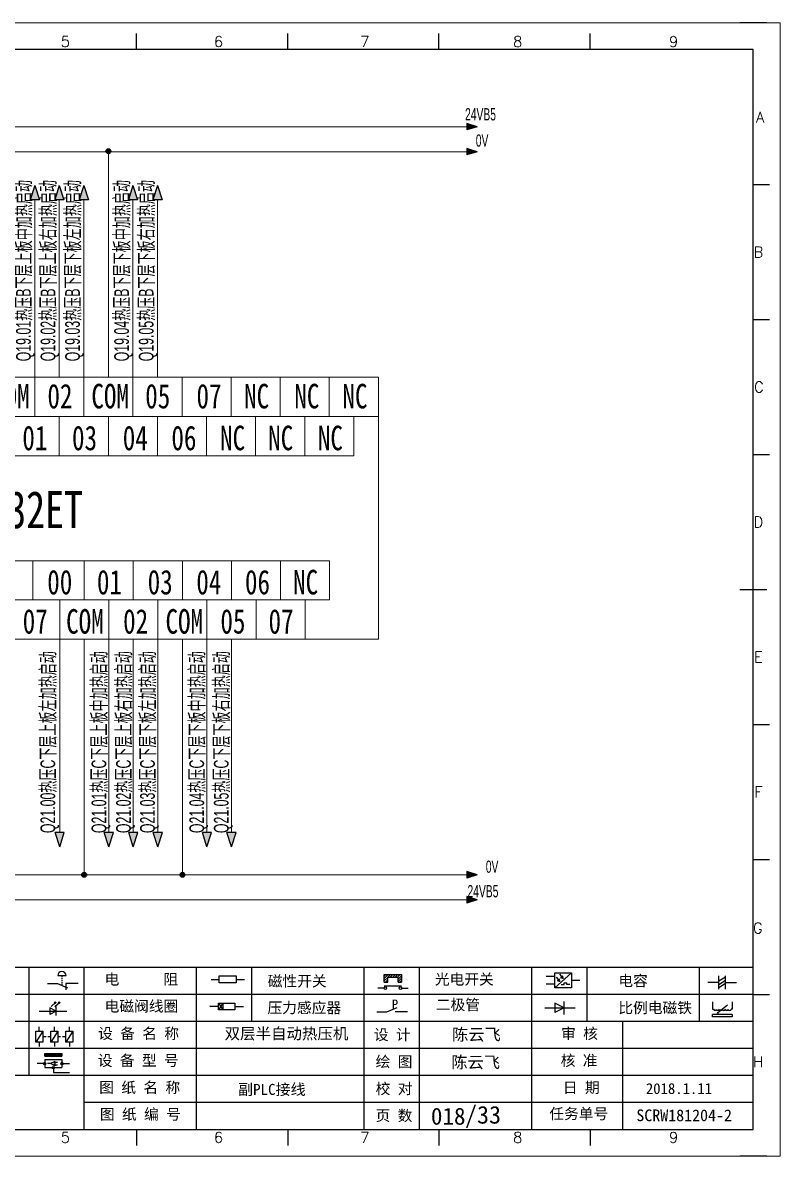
# Model space of a CAD drawing. Extents: x 38255 to 47052, y -6758 to -3353.
# Drawn here: x 39691.5 to 39845.8, y -5110.6 to -4879.6 of the extents above; entities that cross this region are included whole.
import ezdxf
from ezdxf.enums import TextEntityAlignment as Align

# ---------------------------------------------------------------- set-up
doc = ezdxf.new("R2010")
doc.units = 0
doc.header["$MEASUREMENT"] = 0
doc.layers.add('AE_BOR', color=1, linetype='Continuous')
doc.layers.add('电气图内容', color=7, linetype='Continuous')
doc.layers.add('Dimension', color=3, linetype='Continuous', lineweight=13)
doc.layers.add('frame', color=7, linetype='Continuous', lineweight=15)
doc.styles.add('WD', font='romans.shx', dxfattribs={"bigfont": 'gbcbig.shx'})
doc.styles.add('宋体', font='', dxfattribs={"width": 0.75})
doc.styles.add('样式 0', font='')
doc.styles.add('样式 8', font='arial.ttf')
doc.styles.add('汉字', font='')
doc.styles.get('宋体').set_extended_font_data('SimSun')
doc.styles.get('样式 0').set_extended_font_data('KaiTi_GB2312')
doc.styles.get('汉字').set_extended_font_data('新宋体')

# ---------------------------------------------------------------- blocks, each defined once
blk = doc.blocks.new('磁性开关')
at = {"linetype": 'ByBlock'}
h = blk.add_hatch(dxfattribs=at)
h.set_pattern_fill('ANSI31', color=256, scale=0.1, style=0)
h.set_pattern_definition([(45, (0, 0), (-0.224506403, 0.224506403), [])])
h.paths.add_polyline_path([(-1910.88, -776.69), (-1910.88, -775.29), (-1907.69, -775.29), (-1907.69, -776.69), (-1908.31, -776.69), (-1908.31, -775.79), (-1910.25, -775.79), (-1910.25, -776.69)])
for p, q in [((-1910.88, -776.69), (-1910.88, -775.29)), ((-1910.88, -775.29), (-1907.69, -775.29)), ((-1910.88, -776.69), (-1910.25, -776.69)), ((-1910.25, -776.69), (-1910.25, -775.79)), ((-1910.25, -775.79), (-1908.31, -775.79)), ((-1908.31, -776.69), (-1908.31, -775.79)), ((-1908.31, -776.69), (-1907.69, -776.69)), ((-1907.69, -775.29), (-1907.69, -776.69)), ((-1910.91, -777.81), (-1912.09, -777.81)), ((-1910.88, -777.39), (-1907.69, -777.39)), ((-1907.66, -777.81), (-1906.48, -777.81))]:
    blk.add_line(p, q, dxfattribs=at)
for centre in [(-1910.68, -777.81), (-1907.88, -777.81)]:
    blk.add_circle(centre, 0.225, dxfattribs=at)
blk = doc.blocks.new('光电开关')
at = {"linetype": 'ByBlock'}
h = blk.add_hatch(dxfattribs=at)
h.set_pattern_fill('ANSI31', color=256, scale=0.01, style=0)
h.set_pattern_definition([(45, (0.172267, 0), (-0.0224506403, 0.0224506403), [])])
h.paths.add_polyline_path([(-1882.44, -776.34), (-1882.5, -775.91), (-1882.68, -776.07)])
h.paths.add_polyline_path([(-1882.86, -776.23), (-1882.44, -776.34), (-1882.68, -776.07)])
h.paths.add_polyline_path([(-1883.05, -776.88), (-1883.11, -776.45), (-1883.29, -776.61)])
h.paths.add_polyline_path([(-1883.47, -776.77), (-1883.05, -776.88), (-1883.29, -776.61)])
for p, q in [((-1884.01, -775.96), (-1885.56, -775.96)), ((-1880.91, -775.3), (-1884.01, -778.05)), ((-1883.75, -776.09), (-1883.05, -776.88)), ((-1883.11, -776.45), (-1883.47, -776.77)), ((-1883.05, -776.88), (-1883.47, -776.77)), ((-1883.14, -775.55), (-1882.44, -776.34)), ((-1883.05, -776.88), (-1883.11, -776.45)), ((-1882.5, -775.91), (-1882.86, -776.23)), ((-1882.44, -776.34), (-1882.86, -776.23)), ((-1882.44, -776.34), (-1882.5, -775.91)), ((-1879.37, -776.67), (-1880.91, -776.67)), ((-1884.01, -777.39), (-1885.56, -777.39)), ((-1882.78, -777.47), (-1882.23, -777.47)), ((-1882.23, -777.47), (-1882.23, -777.14)), ((-1882.23, -777.14), (-1881.78, -777.14)), ((-1881.78, -777.47), (-1881.78, -777.14)), ((-1881.23, -777.47), (-1881.78, -777.47))]:
    blk.add_line(p, q, dxfattribs=at)
blk.add_lwpolyline([(-1884.01, -775.3), (-1880.91, -775.3), (-1880.91, -778.05), (-1884.01, -778.05)], close=True, dxfattribs=at)
blk = doc.blocks.new('电磁阀线圈')
at = {"linetype": 'ByBlock'}
for p, q in [((-1854.61, -796.54), (-1856.17, -796.54)), ((-1854.61, -795.92), (-1853.75, -797.16)), ((-1853.75, -795.92), (-1854.61, -797.16)), ((-1853.75, -795.92), (-1853.75, -797.16)), ((-1851.53, -796.54), (-1849.97, -796.54))]:
    blk.add_line(p, q, dxfattribs=at)
blk.add_lwpolyline([(-1854.61, -795.92), (-1851.53, -795.92), (-1851.53, -797.16), (-1854.61, -797.16)], close=True, dxfattribs=at)
blk = doc.blocks.new('压力感应器')
at = {"linetype": 'ByBlock'}
for p, q in [((-1815.59, -777.73), (-1813.71, -776.93)), ((-1817.44, -777.73), (-1815.59, -777.73)), ((-1811.78, -777.73), (-1814.05, -777.73))]:
    blk.add_line(p, q, dxfattribs=at)
at = {"linetype": 'ByBlock', "insert": (-1814.65, -775.48), "char_height": 1.68, "width": 1.2242, "attachment_point": 1}
blk.add_mtext('{\\fNSimSun|b0|i0|c134|p49;P}', dxfattribs=at)
blk = doc.blocks.new('二极管')
at = {"linetype": 'ByBlock'}
for p, q in [((-1787.52, -776.77), (-1781.92, -776.77)), ((-1783.97, -776.77), (-1785.69, -775.9)), ((-1785.69, -775.9), (-1785.69, -777.65)), ((-1783.97, -776.77), (-1785.69, -777.65)), ((-1783.97, -777.99), (-1783.97, -775.56))]:
    blk.add_line(p, q, dxfattribs=at)
blk = doc.blocks.new('电容')
at = {"linetype": 'ByBlock'}
for p, q in [((-1756.08, -782.99), (-1756.08, -780.56)), ((-1754.86, -780.79), (-1756.08, -781.55)), ((-1754.86, -782.99), (-1754.86, -780.56)), ((-1756.08, -781.77), (-1758.13, -781.77)), ((-1754.86, -781.44), (-1756.08, -782.2)), ((-1754.86, -781.99), (-1756.08, -782.75)), ((-1754.86, -781.77), (-1752.81, -781.77))]:
    blk.add_line(p, q, dxfattribs=at)
blk = doc.blocks.new('发光二极管')
at = {"linetype": 'ByBlock'}
for p, q in [((-1755.78, -785.92), (-1754.89, -785.14)), ((-1754.89, -785.14), (-1755.2, -785.22)), ((-1755.2, -785.22), (-1755.01, -785.43)), ((-1755.08, -785.92), (-1754.18, -785.14)), ((-1754.89, -785.14), (-1755.01, -785.43)), ((-1754.18, -785.14), (-1754.49, -785.22)), ((-1754.49, -785.22), (-1754.31, -785.43)), ((-1754.18, -785.14), (-1754.31, -785.43)), ((-1758.01, -786.77), (-1752.89, -786.77)), ((-1754.84, -786.77), (-1756.04, -786.16)), ((-1756.04, -786.16), (-1756.04, -787.39)), ((-1754.84, -786.77), (-1756.04, -787.39)), ((-1754.84, -787.63), (-1754.84, -785.92))]:
    blk.add_line(p, q, dxfattribs=at)
blk = doc.blocks.new('比例电磁阀')
at = {"linetype": 'ByBlock'}
for p, q in [((-1757.26, -775.38), (-1757.26, -776.71)), ((-1757.26, -776.71), (-1757.05, -776.71)), ((-1754.5, -775.98), (-1756.35, -777.44)), ((-1753.58, -776.71), (-1753.8, -776.71)), ((-1753.58, -775.38), (-1753.58, -776.71)), ((-1753.6, -777.73), (-1757.25, -777.73)), ((-1757.25, -778.13), (-1757.25, -777.73)), ((-1753.6, -778.13), (-1757.25, -778.13)), ((-1756.35, -777.44), (-1756.25, -777.25)), ((-1756.35, -777.44), (-1756.15, -777.38)), ((-1756.15, -777.38), (-1756.25, -777.25)), ((-1753.6, -777.73), (-1753.6, -778.13))]:
    blk.add_line(p, q, dxfattribs=at)
for centre in [(-1756.78, -776.71), (-1756.24, -776.71), (-1755.7, -776.71), (-1755.15, -776.71), (-1754.61, -776.71), (-1754.07, -776.71)]:
    blk.add_arc(centre, 0.271, 180, 0, dxfattribs=at)
blk = doc.blocks.new('保安开关')
at = {"linetype": 'ByBlock'}
for p, q in [((-1757.33, -790.79), (-1758.6, -792.81)), ((-1757.96, -790.79), (-1757.96, -789.97)), ((-1754.54, -790.79), (-1755.81, -792.81)), ((-1755.17, -790.79), (-1755.17, -789.97)), ((-1751.75, -790.79), (-1753.02, -792.81)), ((-1752.39, -790.79), (-1752.39, -789.97)), ((-1757.96, -792.81), (-1757.96, -793.62)), ((-1757.33, -791.8), (-1756.72, -791.8)), ((-1756.35, -791.8), (-1755.89, -791.8)), ((-1755.17, -792.81), (-1755.17, -793.62)), ((-1754.52, -791.8), (-1754.06, -791.8)), ((-1753.69, -791.8), (-1753.08, -791.8)), ((-1752.39, -792.81), (-1752.39, -793.62))]:
    blk.add_line(p, q, dxfattribs=at)
for points in [[(-1758.6, -790.79), (-1757.33, -790.79), (-1757.33, -792.81), (-1758.6, -792.81)], [(-1755.81, -790.79), (-1754.54, -790.79), (-1754.54, -792.81), (-1755.81, -792.81)], [(-1753.02, -790.79), (-1751.75, -790.79), (-1751.75, -792.81), (-1753.02, -792.81)]]:
    blk.add_lwpolyline(points, close=True, dxfattribs=at)
blk = doc.blocks.new('接近开关')
at = {"linetype": 'ByBlock'}
h = blk.add_hatch(dxfattribs=at)
h.set_pattern_fill('ANSI31', color=256, scale=0.01, style=0)
h.set_pattern_definition([(45, (-89.131516, -30.795668), (-0.0224506403, 0.0224506403), [])])
h.paths.add_polyline_path([(-1516.96, -1123.35), (-1516.96, -1122.85), (-1513.76, -1122.85), (-1513.76, -1123.35)])
for p, q in [((-1516.96, -1123.35), (-1516.96, -1122.85)), ((-1516.96, -1122.85), (-1513.76, -1122.85)), ((-1516.96, -1123.35), (-1513.76, -1123.35)), ((-1513.76, -1122.85), (-1513.76, -1123.35)), ((-1517.18, -1124.71), (-1518.36, -1124.71)), ((-1516.96, -1123.95), (-1513.76, -1123.95)), ((-1516.96, -1123.95), (-1516.96, -1125.47)), ((-1516.96, -1125.47), (-1513.76, -1125.47)), ((-1515.91, -1124.71), (-1516.45, -1124.71)), ((-1515.11, -1124.31), (-1515.91, -1124.71)), ((-1515.11, -1125.11), (-1515.91, -1124.71)), ((-1515.33, -1124.53), (-1515.17, -1124.53)), ((-1515.33, -1124.88), (-1515.17, -1124.88)), ((-1515.25, -1124.45), (-1515.25, -1124.61)), ((-1515.11, -1124.31), (-1515.11, -1125.11)), ((-1515.11, -1124.48), (-1514.58, -1124.48)), ((-1515.11, -1124.94), (-1514.58, -1124.94)), ((-1513.76, -1123.95), (-1513.76, -1125.47)), ((-1513.54, -1124.71), (-1512.36, -1124.71)), ((-1515.36, -1125.69), (-1515.36, -1126.36)), ((-1515.36, -1126.36), (-1512.36, -1126.36))]:
    blk.add_line(p, q, dxfattribs=at)
for centre in [(-1516.96, -1124.71), (-1515.36, -1125.47), (-1513.76, -1124.71)]:
    blk.add_circle(centre, 0.225, dxfattribs=at)
blk = doc.blocks.new('电阻')
at = {"linetype": 'ByBlock'}
for p, q in [((-3.09, 0), (-1.57, 0)), ((1.57, 0), (3.09, 0))]:
    blk.add_line(p, q, dxfattribs=at)
blk.add_lwpolyline([(-1.57, 0.63), (1.57, 0.63), (1.57, -0.63), (-1.57, -0.63)], close=True, dxfattribs=at)
blk = doc.blocks.new('急停按钮')
at = {"linetype": 'ByBlock'}
for p, q in [((-1.86, 0), (0, 0)), ((0, 0), (1.88, -0.81)), ((0.06, 1.45), (1.61, 1.45)), ((0.83, 1.45), (0.83, 1.24)), ((0.83, 1.07), (0.83, 0.85)), ((0.83, 0.68), (0.83, 0.47)), ((0.83, 0.29), (0.83, 0.08)), ((3.81, 0), (1.54, 0)), ((1.54, 0), (1.54, -1.15)), ((0.83, -0.09), (0.83, -0.24))]:
    blk.add_line(p, q, dxfattribs=at)
blk.add_arc((0.83, 1.45), 0.774, 0, 180)
blk = doc.blocks.new('电控横A4')
for p, q in [((292, -5), (5, -5)), ((292, -205), (292, -5)), ((10.03, -205), (289.53, -205)), ((130.8, -205), (190.75, -205)), ((190.75, -205), (259.54, -205))]:
    blk.add_line(p, q)
at = {"linetype": 'ByBlock'}
for p, q in [((292, -175), (5, -175)), ((292, -180), (5, -180)), ((292, -185), (5, -185)), ((292, -190), (5, -190)), ((292, -195), (5, -195)), ((292, -200), (168.03, -200))]:
    blk.add_line(p, q, dxfattribs=at)
at = {"color": 0, "lineweight": -2}
for p, q in [((157.79, -175), (157.79, -195)), ((168.03, -175), (168.03, -204.92)), ((188.84, -175), (188.84, -185)), ((199.08, -175), (199.08, -185)), ((219.89, -175), (219.89, -185)), ((230.12, -175), (230.12, -185)), ((250.93, -175), (250.93, -185)), ((261.17, -175), (261.17, -185)), ((281.98, -175), (281.98, -185)), ((188.84, -185), (188.84, -204.92)), ((219.89, -185), (219.89, -205)), ((230.12, -185), (230.12, -205)), ((250.93, -185), (250.93, -205)), ((267.79, -185), (267.79, -205))]:
    blk.add_line(p, q, dxfattribs=at)
at = {"color": 0, "ltscale": 2}
for p, q in [((292, -205), (292, -183.55)), ((259.54, -205), (289.53, -205)), ((259.54, -205), (292, -205))]:
    blk.add_line(p, q, dxfattribs=at)
at = {"layer": 'AE_BOR', "color": 1, "lineweight": 15}
for p, q in [((0, 0), (297, 0)), ((297, 0), (297, -210)), ((297, -210), (0, -210))]:
    blk.add_line(p, q, dxfattribs=at)
at = {"layer": 'AE_BOR'}
for p, q in [((177.78, -5), (177.78, -2)), ((205.78, -5), (205.78, -2)), ((233.78, -5), (233.78, -2)), ((261.78, -5), (261.78, -2)), ((292, -30), (295, -30)), ((292, -55), (295, -55)), ((292, -80), (295, -80)), ((292, -130), (295, -130)), ((292, -155), (295, -155)), ((292, -180), (295, -180)), ((177.78, -205), (177.78, -208)), ((205.78, -205), (205.78, -208)), ((233.78, -205), (233.78, -208)), ((261.78, -205), (261.78, -208))]:
    blk.add_line(p, q, dxfattribs=at)
at = {"layer": 'AE_BOR', "lineweight": 30}
for p, q in [((294.53, 0), (289.53, 0)), ((294.53, -210), (289.53, -210))]:
    blk.add_line(p, q, dxfattribs=at)
at = {"layer": 'AE_BOR', "color": 2, "lineweight": 30}
blk.add_line((289.5, -105), (294.5, -105), dxfattribs=at)
for name, p in [('急停按钮', (163.12, -177.98)), ('电阻', (194.66, -177.22))]:
    blk.add_blockref(name, p)
at = {"linetype": 'ByBlock'}
for name, p in [('磁性开关', (2134.53, 598.96)), ('光电开关', (2139.22, 599.27)), ('电容', (2041.69, 603.98)), ('发光二极管', (1917.72, 603.69)), ('电磁阀线圈', (2047.53, 614.3)), ('压力感应器', (2039.72, 594.52)), ('二极管', (2040.91, 594.27)), ('比例电磁阀', (2041.69, 593.98)), ('保安开关', (1917.72, 603.98)), ('接近开关', (1677.72, 931.9))]:
    blk.add_blockref(name, p, dxfattribs=at)
at = {"char_height": 2, "attachment_point": 1, "style": '汉字'}
for s, insert in [('{\\fKaiTi_GB2312|b0|i0|c134|p49;电      阻}', (171.86, -176.19)), ('{\\fKaiTi_GB2312|b0|i0|c134|p49;磁性开关}', (202.07, -176.53)), ('{\\fKaiTi_GB2312|b0|i0|c134|p49;光电开关}', (233.02, -176.19)), ('{\\fKaiTi_GB2312|b0|i0|c134|p49;电容}', (267, -176.48)), ('{\\fKaiTi_GB2312|b0|i0|c134|p49;电磁阀线圈}', (171.86, -181.19)), ('{\\fKaiTi_GB2312|b0|i0|c134|p49;压力感应器}', (202.02, -181.47)), ('{\\fKaiTi_GB2312|b0|i0|c134|p49;二极管}', (233.2, -180.91)), ('{\\fKaiTi_GB2312|b0|i0|c134|p49;比例电磁铁}', (267, -181.48)), ('{\\fKaiTi_GB2312|b0|i0|c134|p0;设 备 名 称}', (170.65, -186.24)), ('{\\fKaiTi_GB2312|b0|i0|c134|p0;设 计}', (221.72, -186.46)), ('{\\fKaiTi_GB2312|b0|i0|c134|p0;审 核}', (256.39, -186.25)), ('{\\fKaiTi_GB2312|b0|i0|c134|p0;设 备 型 号}', (170.58, -191.24)), ('{\\fKaiTi_GB2312|b0|i0|c134|p0;核 准}', (256.32, -191.25)), ('{\\fKaiTi_GB2312|b0|i0|c134|p0;绘 图}', (222.05, -191.46)), ('{\\fKaiTi_GB2312|b0|i0|c134|p0;图 纸 名 称}', (170.86, -196.24)), ('{\\fKaiTi_GB2312|b0|i0|c134|p0;校 对}', (222.05, -196.46)), ('{\\fKaiTi_GB2312|b0|i0|c134|p0;日 期}', (256.72, -196.25)), ('{\\fKaiTi_GB2312|b0|i0|c134|p0;图 纸 编 号}', (170.98, -201.2)), ('{\\fKaiTi_GB2312|b0|i0|c134|p0;页 数}', (222.05, -201.46)), ('{\\fKaiTi_GB2312|b0|i0|c134|p0;任务单号}', (254.22, -201.1))]:
    blk.add_mtext(s, dxfattribs=dict(at, insert=insert))
at = {"attachment_point": 1}
for s, insert, char_height, width in [('{\\fSimSun|b0|i0|c134|p2;双层半自动热压机}', (194.08, -186.2), 2.1, 34.3007), ('{\\fKaiTi_GB2312|b0|i0|c134|p49;陈云飞', (236.21, -186.34), 2.2, 21.4865), ('{\\fKaiTi_GB2312|b0|i0|c134|p49;陈云飞}', (236.08, -191.47), 2.2, 20.0113), ('{\\fKaiTi_GB2312|b0|i0|c134|p49;2018.1.11}', (272.1, -196.45), 2, 60.2542)]:
    blk.add_mtext(s, dxfattribs=dict(at, insert=insert, char_height=char_height, width=width))
at = {"layer": 'AE_BOR', "style": 'WD'}
for s, p in [('5', (164.59, -4.5)), ('6', (192.94, -4.5)), ('7', (220.04, -4.5)), ('8', (248.37, -4.5)), ('9', (277.23, -4.5)), ('5', (164.59, -207.5)), ('6', (192.94, -207.5)), ('7', (220.04, -207.5)), ('8', (248.37, -207.5)), ('9', (277.23, -207.5))]:
    blk.add_text(s, height=2, dxfattribs=at).set_placement(p, align=Align.CENTER)
for s, p in [('A', (294.03, -17.5)), ('B', (293.84, -42.5)), ('C', (293.93, -67.5)), ('D', (293.84, -92.5)), ('E', (293.74, -117.5)), ('F', (293.74, -142.5)), ('F', (293.74, -142.5)), ('G', (293.74, -167.72)), ('H', (293.84, -192.5))]:
    blk.add_text(s, height=2, dxfattribs=at).set_placement(p, align=Align.MIDDLE_RIGHT)
at = {"layer": 'frame', "lineweight": 0, "insert": (236.38, -200.67), "char_height": 3.271, "width": 42.6764, "attachment_point": 1, "style": '样式 0'}
blk.add_mtext(' /33', dxfattribs=at)
at = {"layer": '电气图内容', "color": 7, "insert": (270.63, -201.32), "char_height": 2.3665, "attachment_point": 1}
blk.add_mtext('\\pxi-0.125,sm1,ql;{\\f宋体|b0|i0|c134|p2;\\H0.916667x;\\C256;SCRW181204-2^I^I^I', dxfattribs=at)

msp = doc.modelspace()

# ---------------------------------------------------------------- hatches: boundary and pattern name
for points in [[(39784.069, -4900.782), (39782, -4900.119), (39782, -4901.445)], [(39784.069, -4905.874), (39782, -4905.211), (39782, -4906.537)], [(39693.022, -4915.687), (39693.957, -4912.768), (39694.892, -4915.687)], [(39698.022, -4915.687), (39698.957, -4912.768), (39699.892, -4915.687)], [(39703.022, -4915.687), (39703.957, -4912.768), (39704.892, -4915.687)], [(39713.022, -4915.687), (39713.957, -4912.768), (39714.892, -4915.687)], [(39718.022, -4915.687), (39718.957, -4912.768), (39719.892, -4915.687)], [(39698.098, -5044.605), (39699.033, -5047.523), (39699.968, -5044.605)], [(39708.098, -5044.605), (39709.033, -5047.523), (39709.968, -5044.605)], [(39713.098, -5044.605), (39714.033, -5047.523), (39714.968, -5044.605)], [(39718.098, -5044.605), (39719.033, -5047.523), (39719.968, -5044.605)], [(39728.098, -5044.605), (39729.033, -5047.523), (39729.968, -5044.605)], [(39733.098, -5044.605), (39734.033, -5047.523), (39734.968, -5044.605)], [(39784.069, -5053.225), (39782, -5052.562), (39782, -5053.889)], [(39784.069, -5058.318), (39782, -5057.655), (39782, -5058.981)]]:
    msp.add_hatch(color=256).paths.add_polyline_path(points)
at = {"lineweight": -2}
h = msp.add_hatch(color=0, dxfattribs=at)
edge = h.paths.add_edge_path()
edge.add_arc((39708.957, -4905.763), 0.5, 0, 360)
h = msp.add_hatch(color=0, dxfattribs=at)
edge = h.paths.add_edge_path()
edge.add_arc((39704.033, -5053.225), 0.5, 0, 360)
h = msp.add_hatch(color=0, dxfattribs=at)
edge = h.paths.add_edge_path()
edge.add_arc((39724.033, -5053.225), 0.5, 0, 360)

# ---------------------------------------------------------------- linework, layer by layer
at = {"lineweight": 0}
for p, q in [((39580.896, -4900.782), (39784.069, -4900.782)), ((39782, -4900.119), (39782, -4901.445)), ((39580.896, -4905.874), (39784.069, -4905.874)), ((39782, -4905.211), (39782, -4906.537)), ((39580.896, -5053.225), (39784.069, -5053.225)), ((39782, -5052.562), (39782, -5053.889)), ((39580.896, -5058.318), (39784.069, -5058.318)), ((39782, -5057.655), (39782, -5058.981))]:
    msp.add_line(p, q, dxfattribs=at)
for p, q in [((39784.069, -4900.782), (39782, -4900.119)), ((39784.069, -4900.782), (39782, -4901.445)), ((39784.069, -4905.874), (39782, -4905.211)), ((39784.069, -4905.874), (39782, -4906.537)), ((39693.957, -4912.768), (39693.022, -4915.687)), ((39693.957, -4912.768), (39694.892, -4915.687)), ((39698.957, -4912.768), (39698.022, -4915.687)), ((39698.957, -4912.768), (39699.892, -4915.687)), ((39703.957, -4912.768), (39703.022, -4915.687)), ((39703.957, -4912.768), (39704.892, -4915.687)), ((39713.957, -4912.768), (39713.022, -4915.687)), ((39713.957, -4912.768), (39714.892, -4915.687)), ((39718.957, -4912.768), (39718.022, -4915.687)), ((39718.957, -4912.768), (39719.892, -4915.687)), ((39694.892, -4915.687), (39693.022, -4915.687)), ((39699.892, -4915.687), (39698.022, -4915.687)), ((39704.892, -4915.687), (39703.022, -4915.687)), ((39714.892, -4915.687), (39713.022, -4915.687)), ((39719.892, -4915.687), (39718.022, -4915.687)), ((39699.033, -5047.523), (39698.098, -5044.605)), ((39699.968, -5044.605), (39698.098, -5044.605)), ((39699.033, -5047.523), (39699.968, -5044.605)), ((39709.033, -5047.523), (39708.098, -5044.605)), ((39709.968, -5044.605), (39708.098, -5044.605)), ((39709.033, -5047.523), (39709.968, -5044.605)), ((39714.033, -5047.523), (39713.098, -5044.605)), ((39714.968, -5044.605), (39713.098, -5044.605)), ((39714.033, -5047.523), (39714.968, -5044.605)), ((39719.033, -5047.523), (39718.098, -5044.605)), ((39719.968, -5044.605), (39718.098, -5044.605)), ((39719.033, -5047.523), (39719.968, -5044.605)), ((39729.033, -5047.523), (39728.098, -5044.605)), ((39729.968, -5044.605), (39728.098, -5044.605)), ((39729.033, -5047.523), (39729.968, -5044.605)), ((39734.033, -5047.523), (39733.098, -5044.605)), ((39734.968, -5044.605), (39733.098, -5044.605)), ((39734.033, -5047.523), (39734.968, -5044.605)), ((39784.069, -5053.225), (39782, -5052.562)), ((39784.069, -5053.225), (39782, -5053.889)), ((39784.069, -5058.318), (39782, -5057.655)), ((39784.069, -5058.318), (39782, -5058.981))]:
    msp.add_line(p, q)
at = {"color": 0, "lineweight": -2}
for centre in [(39708.957, -4905.763), (39704.033, -5053.225), (39724.033, -5053.225)]:
    msp.add_circle(centre, 0.5, dxfattribs=at)
at = {"layer": 'frame', "lineweight": 0}
for p, q in [((39708.957, -4951.845), (39708.957, -4905.874)), ((39693.957, -4951.845), (39693.957, -4915.687)), ((39698.957, -4951.845), (39698.957, -4915.687)), ((39703.957, -4951.845), (39703.957, -4915.687)), ((39713.957, -4951.845), (39713.957, -4915.687)), ((39718.957, -4951.845), (39718.957, -4915.687)), ((39693.957, -4951.845), (39693.957, -4959.845)), ((39703.957, -4951.845), (39703.957, -4959.845)), ((39713.957, -4951.845), (39713.957, -4959.845)), ((39723.957, -4951.845), (39723.957, -4959.845)), ((39733.957, -4951.845), (39733.957, -4959.845)), ((39743.957, -4951.845), (39743.957, -4959.845)), ((39753.957, -4951.845), (39753.957, -4959.845)), ((39613.957, -4959.845), (39763.957, -4959.845)), ((39698.957, -4967.845), (39698.957, -4959.845)), ((39708.957, -4967.845), (39708.957, -4959.845)), ((39718.957, -4967.845), (39718.957, -4959.845)), ((39728.957, -4967.845), (39728.957, -4959.845)), ((39738.957, -4967.845), (39738.957, -4959.845)), ((39748.957, -4967.845), (39748.957, -4959.845)), ((39758.957, -4959.845), (39758.957, -4967.845)), ((39758.957, -4967.845), (39618.957, -4967.845)), ((39754.033, -4989.217), (39633.957, -4989.217)), ((39693.578, -4997.217), (39693.578, -4989.217)), ((39704.033, -4997.217), (39704.033, -4989.217)), ((39714.033, -4997.217), (39714.033, -4989.217)), ((39724.033, -4997.217), (39724.033, -4989.217)), ((39734.033, -4997.217), (39734.033, -4989.217)), ((39744.033, -4997.217), (39744.033, -4989.217)), ((39754.033, -4997.217), (39754.033, -4989.217)), ((39754.033, -4997.217), (39628.957, -4997.217)), ((39699.033, -5005.217), (39699.033, -4997.217)), ((39709.033, -5005.217), (39709.033, -4997.217)), ((39719.033, -5005.217), (39719.033, -4997.217)), ((39729.033, -5005.217), (39729.033, -4997.217)), ((39739.033, -5005.217), (39739.033, -4997.217)), ((39749.033, -5005.217), (39749.033, -4997.217)), ((39699.033, -5005.217), (39699.033, -5044.605)), ((39704.033, -5005.217), (39704.033, -5053.131)), ((39709.033, -5005.217), (39709.033, -5044.605)), ((39714.033, -5005.217), (39714.033, -5044.605)), ((39719.033, -5005.217), (39719.033, -5044.605)), ((39724.033, -5005.217), (39724.033, -5053.287)), ((39729.033, -5005.217), (39729.033, -5044.605)), ((39734.033, -5005.217), (39734.033, -5044.605))]:
    msp.add_line(p, q, dxfattribs=at)
for points in [[(39763.957, -4988.522), (39763.957, -4951.845), (39613.957, -4951.845), (39613.957, -4988.048)], [(39613.957, -4983.976), (39613.957, -5005.217), (39763.957, -5005.217), (39763.957, -4984.817)]]:
    msp.add_lwpolyline(points, dxfattribs=at)

# ---------------------------------------------------------------- block references
at = {"xscale": 1.1, "yscale": 1.1, "zscale": 1.1}
msp.add_blockref('电控横A4', (39519.144, -4879.585), dxfattribs=at)

# ---------------------------------------------------------------- texts
at = {"style": '宋体', "width": 0.75}
for s, height, p in [('COM', 5, (39689.072, -4958.182)), ('02', 5, (39699.088, -4958.182)), ('COM', 5, (39709.318, -4958.182)), ('05', 5, (39719.015, -4958.182)), ('07', 5, (39729.458, -4958.182)), ('NC', 5, (39739.156, -4958.182)), ('NC', 5, (39749.385, -4958.182)), ('NC', 5, (39759.189, -4958.182)), ('01', 5, (39693.973, -4966.707)), ('03', 5, (39704.097, -4966.707)), ('04', 5, (39714.433, -4966.707)), ('06', 5, (39724.344, -4966.707)), ('NC', 5, (39734.254, -4966.707)), ('NC', 5, (39744.057, -4966.707)), ('NC', 5, (39754.181, -4966.707)), ('CP1W-32ET', 7.56, (39686.411, -4982.587)), ('00', 5, (39699.049, -4996.079)), ('01', 5, (39709.173, -4996.079)), ('03', 5, (39719.509, -4996.079)), ('04', 5, (39729.419, -4996.079)), ('06', 5, (39739.33, -4996.079)), ('NC', 5, (39749.133, -4996.079)), ('07', 5, (39694.049, -5004.079)), ('COM', 5, (39704.173, -5004.079)), ('02', 5, (39714.509, -5004.079)), ('COM', 5, (39724.419, -5004.079)), ('05', 5, (39734.33, -5004.079)), ('07', 5, (39744.133, -5004.079))]:
    msp.add_text(s, height=height, dxfattribs=at).set_placement(p, align=Align.CENTER)
at = {"layer": 'Dimension', "lineweight": 0, "style": '样式 8', "width": 0.6}
for s, p in [('24VB5', (39787.91, -4899.505)), ('0V', (39786.368, -4904.851)), ('0V', (39788.408, -5052.818)), ('24VB5', (39788.408, -5057.818))]:
    msp.add_text(s, height=2.5, dxfattribs=at).set_placement(p, align=Align.RIGHT)
for s, p in [('Q19.01热压B下层上板中加热启动', (39693.148, -4948.589)), ('Q19.02热压B下层上板右加热启动', (39698.148, -4948.589)), ('Q19.03热压B下层下板左加热启动', (39703.148, -4948.589)), ('Q19.04热压B下层下板中加热启动', (39713.148, -4948.589)), ('Q19.05热压B下层下板右加热启动', (39718.148, -4948.589)), ('Q21.00热压C下层上板左加热启动', (39698.111, -5044.725)), ('Q21.01热压C下层上板中加热启动', (39708.529, -5044.725)), ('Q21.02热压C下层上板右加热启动', (39713.529, -5044.725)), ('Q21.03热压C下层下板左加热启动', (39718.415, -5044.725)), ('Q21.04热压C下层下板中加热启动', (39728.45, -5044.725)), ('Q21.05热压C下层下板右加热启动', (39733.45, -5044.725))]:
    msp.add_text(s, height=3, rotation=90, dxfattribs=at).set_placement(p)
at = {"layer": 'frame', "lineweight": 0, "insert": (39735.366, -5095.825), "char_height": 2.24553, "width": 16.45866, "attachment_point": 1}
msp.add_mtext('{\\fKaiTi_GB2312|b0|i0|c134|p49;\\H0.999999x;副PLC接线}', dxfattribs=at)
at = {"layer": 'frame', "lineweight": 0, "insert": (39774.659, -5100.681), "char_height": 3.4547, "width": 6.88042, "attachment_point": 1, "style": '样式 0'}
msp.add_mtext('018', dxfattribs=at)

doc.saveas('drawing.dxf')
